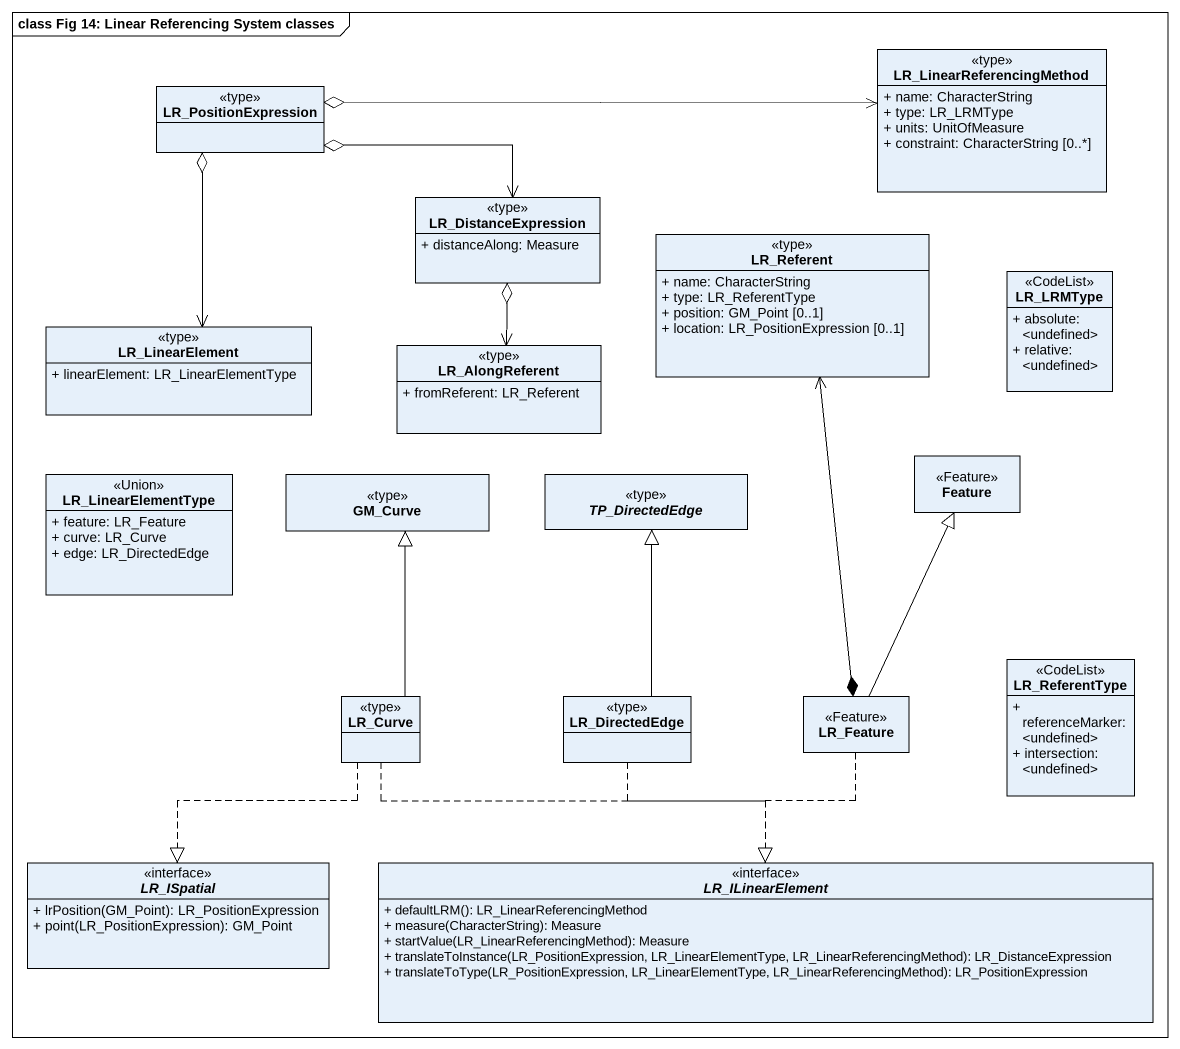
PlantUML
@startuml
mainframe class Fig 14: Linear Referencing System classes
hide circle
hide empty members
skinparam classAttributeIconSize 0
class LR_LinearReferencingMethod <<type>> {
  + name: CharacterString
  + type: LR_LRMType
  + units: UnitOfMeasure
  + constraint: CharacterString [0..*]
}
class LR_PositionExpression <<type>>
class LR_DistanceExpression <<type>> {
  + distanceAlong: Measure
}
class LR_Referent <<type>> {
  + name: CharacterString
  + type: LR_ReferentType
  + position: GM_Point [0..1]
  + location: LR_PositionExpression [0..1]
}
class LR_LRMType <<CodeList>> {
  + absolute: <undefined>
  + relative: <undefined>
}
class LR_LinearElement <<type>> {
  + linearElement: LR_LinearElementType
}
class LR_AlongReferent <<type>> {
  + fromReferent: LR_Referent
}
class Feature <<Feature>>
class LR_LinearElementType <<Union>> {
  + feature: LR_Feature
  + curve: LR_Curve
  + edge: LR_DirectedEdge
}
class GM_Curve <<type>>
abstract class TP_DirectedEdge <<type>>
class LR_ReferentType <<CodeList>> {
  + referenceMarker: <undefined>
  + intersection: <undefined>
}
class LR_Curve <<type>>
class LR_DirectedEdge <<type>>
class LR_Feature <<Feature>>
interface LR_ISpatial {
  + lrPosition(GM_Point): LR_PositionExpression
  + point(LR_PositionExpression): GM_Point
}
interface LR_ILinearElement {
  + defaultLRM(): LR_LinearReferencingMethod
  + measure(CharacterString): Measure
  + startValue(LR_LinearReferencingMethod): Measure
  + translateToInstance(LR_PositionExpression, LR_LinearElementType, LR_LinearReferencingMethod): LR_DistanceExpression
  + translateToType(LR_PositionExpression, LR_LinearElementType, LR_LinearReferencingMethod): LR_PositionExpression
}
LR_LinearReferencingMethod <-left-o LR_PositionExpression
LR_PositionExpression o--> LR_LinearElement
LR_DistanceExpression <-left-o LR_PositionExpression
LR_DistanceExpression o--> LR_AlongReferent
LR_Curve -up-|> GM_Curve
LR_Curve ..|> LR_ISpatial
LR_Curve .right.|> LR_ILinearElement
LR_DirectedEdge -up-|> TP_DirectedEdge
LR_DirectedEdge ..|> LR_ILinearElement
LR_Feature *-up-> LR_Referent
LR_Feature -up-|> Feature
LR_Feature ..|> LR_ILinearElement
@enduml
